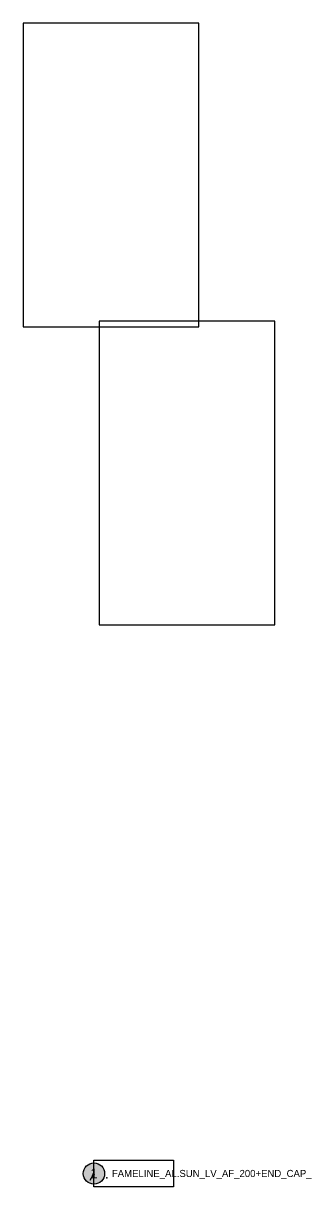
# Model space of a CAD drawing. Header units: millimetres. Extents: x -244126 to 368105, y -173968 to 259060.
# Drawn here: x -18796 to -18434, y 32130 to 33595 of the extents above; entities that cross this region are included whole.
import ezdxf
from ezdxf.enums import TextEntityAlignment as Align

# ---------------------------------------------------------------- set-up
doc = ezdxf.new("R2010")
doc.units = ezdxf.units.MM
doc.header["$MEASUREMENT"] = 0
doc.linetypes.add('HIDDEN', pattern=[9.525, 6.35, -3.175])
doc.linetypes.add('TA_HL_001.00', pattern=[6.5, 3.55, -2.95])
doc.layers.add('000 - SYMBOL CON', color=1, linetype='Continuous')
doc.layers.add('000 - T E X T', color=4, linetype='Continuous')
doc.styles.add('BROWALLIA', font='BrowalliaUPC.ttf')
doc.styles.add('TA', font='Cordia New.ttf', dxfattribs={"height": 4.5})

# ---------------------------------------------------------------- blocks, each defined once
blk = doc.blocks.new('A$C0257009a')
at = {"color": 3}
blk.add_lwpolyline([(-110.3, 0), (110.3, 0), (110.3, 382.2), (-110.3, 382.2)], close=True, dxfattribs=at)
blk = doc.blocks.new('000 - ARROW FOR SYMBOL')
at = {"layer": '000 - SYMBOL CON', "color": 0, "linetype": 'HIDDEN'}
blk.add_solid([(1.29, 1.57), (0, 0), (0.71, 1.9)], dxfattribs=at)
blk = doc.blocks.new('*U1751')
h = blk.add_hatch(color=250)
h.dxf.hatch_style = 1
edge = h.paths.add_edge_path()
edge.add_arc((0, 0), 2.68, 0, 360)
for p in [(0, 0), (3.26, -1.08)]:
    blk.add_point(p)
at = {"layer": '000 - SYMBOL CON', "color": 0, "linetype": 'ByBlock'}
blk.add_lwpolyline([(0, 0), (0, 0), (-1, -1.73)], dxfattribs=at)
blk.add_lwpolyline([(0, 0), (0, 0), (-1, -1.73)], dxfattribs=at)
at = {"layer": '000 - SYMBOL CON', "color": 2}
blk.add_circle((0, 0), 2.68, dxfattribs=at)
at = {"layer": 'Defpoints', "color": 250}
blk.add_line((0, -2.68), (0, 2.68), dxfattribs=at)
blk.add_lwpolyline([(0, 3.33), (20, 3.33), (20, -3.33), (0, -3.33)], close=True, dxfattribs=at)
at = {"layer": '000 - SYMBOL CON', "color": 0}
blk.add_blockref('000 - ARROW FOR SYMBOL', (-1, -1.73), dxfattribs=at)
blk.add_blockref('000 - ARROW FOR SYMBOL', (-1, -1.73), dxfattribs=at)
at = {"layer": '000 - T E X T', "style": 'BROWALLIA'}
blk.add_attdef('NO.CODE', text='', height=2.5, dxfattribs=at).set_placement((0, 0), align=Align.MIDDLE_CENTER)
at = {"layer": '000 - T E X T', "style": 'TA'}
blk.add_attdef('NAME1', (4.5, -0.89), '', height=1.8, dxfattribs=at)

msp = doc.modelspace()

# ---------------------------------------------------------------- linework, layer by layer
at = {"color": 3}
msp.add_lwpolyline([(-18796.46653, 33212.89298), (-18575.79359, 33212.89298), (-18575.79359, 33595.10972), (-18796.46653, 33595.10972)], close=True, dxfattribs=at)

# ---------------------------------------------------------------- block references
msp.add_blockref('A$C0257009a', (-18590.61835, 32837.75179), dxfattribs=at)
at = {"layer": '000 - T E X T', "color": 2, "linetype": 'TA_HL_001.00', "ltscale": 2.5, "xscale": 5, "yscale": 5, "zscale": 5}
msp.add_blockref('*U1751', (-18707.5813, 32146.76991), dxfattribs=at).add_auto_attribs({'NAME1': 'FAMELINE_AL.SUN_LV_AF_200+END_CAP_', 'NO.CODE': '1'})

doc.saveas('drawing.dxf')
